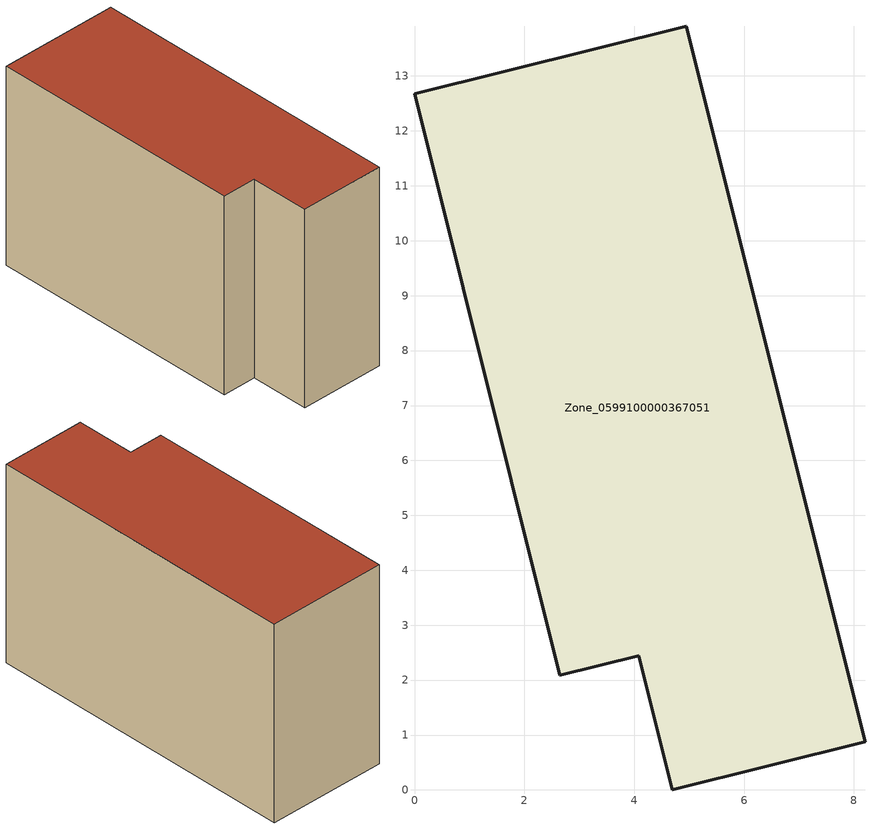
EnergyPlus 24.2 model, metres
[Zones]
Zone_0599100000367051
 floor ground (C_G): 4.08,2.45 2.64,2.09 0,12.68 4.95,13.91 8.2,0.88 4.69,0 z0
 wall outside (C_F): 4.95,13.91 0,12.68 2.64,2.09 4.08,2.45 4.69,0 8.2,0.88 4.95,13.91 z0:8.51
 roof outside (C_R): 4.69,0 8.2,0.88 4.95,13.91 0,12.68 2.64,2.09 4.08,2.45 z8.51
[BUILDING]
Pand.0599100000367051: North Axis=0; Terrain=City; Loads Convergence Tolerance Value=0.04; Temperature Convergence Tolerance Value=0.4; Solar Distribution=FullExterior; Maximum Number of Warmup Days=25; Minimum Number of Warmup Days=1
[Site:Location]
Rotterdam.The.Hague.AP_ZH_NLD Design_Conditions: Latitude=51.96; Longitude=4.45; Time Zone=1; Elevation=-4.5
[SITE:GROUNDTEMPERATURE:BUILDINGSURFACE]
18, 18, 18, 18, 18, 18, 18, 18, 18, 18, 18, 18
[MATERIAL] Thermal Absorptance=0.9; Solar Absorptance=0.7; Visible Absorptance=0.7
Name | Roughness | Thickness | Conductivity | Density | Specific Heat
G.TI.1992-2005 | MediumSmooth | 0.15 | 0.06 | 540 | 1210
F.TI.1992-2005 | Rough | 0.3 | 0.12 | 1920 | 840
R.TI.1992-2005 | MediumRough | 0.2 | 0.08 | 1500 | 1000
[CONSTRUCTION]
C_G: G.TI.1992-2005
C_F: F.TI.1992-2005
C_R: R.TI.1992-2005
[ZONE]
Zone_0599100000367051: Type=1; Multiplier=1; Ceiling Height=Autocalculate; Volume=Autocalculate; Floor Area=autocalculate; Part of Total Floor Area=Yes
[ZONEINFILTRATION:DESIGNFLOWRATE]
Infil_Zone_0599100000367051: Zone or ZoneList or Space or SpaceList=Zone_0599100000367051; Schedule=AlwaysOn; Design Flow Rate Calculation Method=Flow/Area; Flow Rate per Floor Area=0.0015; Constant Term Coefficient=1; Temperature Term Coefficient=0; Velocity Term Coefficient=0; Velocity Squared Term Coefficient=0
[HVACTEMPLATE:ZONE:IDEALLOADSAIRSYSTEM]
Zone_0599100000367051: Maximum Heating Supply Air Temperature=50; Minimum Cooling Supply Air Temperature=13; Maximum Heating Supply Air Humidity Ratio=0.0156; Minimum Cooling Supply Air Humidity Ratio=0.0077; Heating Limit=NoLimit; Cooling Limit=NoLimit; Dehumidification Control Type=ConstantSensibleHeatRatio; Cooling Sensible Heat Ratio=0.7; Dehumidification Setpoint=60; Humidification Control Type=None; Humidification Setpoint=30; Outdoor Air Method=None; Outdoor Air Flow Rate per Person=0.00944; Outdoor Air Flow Rate per Zone Floor Area=0; Outdoor Air Flow Rate per Zone=0; Demand Controlled Ventilation Type=None; Outdoor Air Economizer Type=NoEconomizer; Heat Recovery Type=None; Sensible Heat Recovery Effectiveness=0.7; Latent Heat Recovery Effectiveness=0.65
[ZONECONTROL:THERMOSTAT]
ThermostatControl_Zone_0599100000367051: Zone or ZoneList=Zone_0599100000367051; Control Type Schedule=DualSetpointControlType; Control 1=Thermostat_Zone_0599100000367051; Temperature Difference Between Cutout And Setpoint=0
[THERMOSTATSETPOINT:DUALSETPOINT]
Thermostat_Zone_0599100000367051: Heating Setpoint Temperature Schedule=HeatingSetpoint_Zone_0599100000367051; Cooling Setpoint Temperature Schedule=CoolingSetpoint_Zone_0599100000367051
[SCHEDULE:COMPACT]
HeatingSetpoint_Zone_0599100000367051: Through: 12/31, For: AllDays, Until: 24:00, 21
CoolingSetpoint_Zone_0599100000367051: Through: 12/31, For: AllDays, Until: 24:00, 24
DualSetpointControlType: Through: 12/31, For: AllDays, Until: 24:00, 4
AlwaysOn: Through: 12/31, For: AllDays, Until: 24:00, 1
